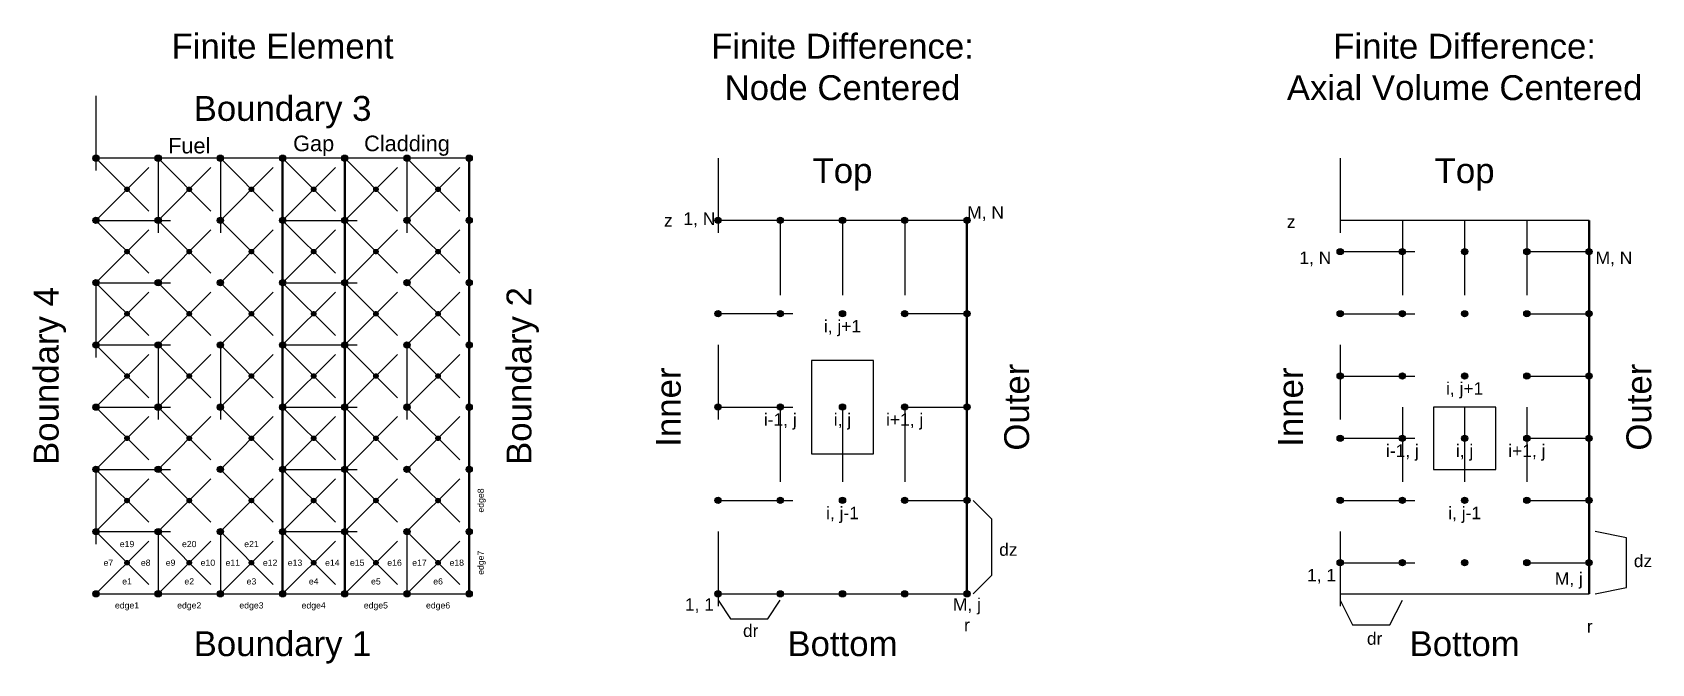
# Model space of a CAD drawing. Header units: centimetres. Extents: x 0 to 260, y -1 to 100.
import ezdxf

# ---------------------------------------------------------------- set-up
doc = ezdxf.new("R2010")
doc.units = ezdxf.units.CM
doc.linetypes.add('ACAD_ISO03W100', pattern=[30, 12, -18])
doc.linetypes.add('ACAD_ISO06W100', pattern=[36, 24, -2.95, 0.1, -2.9, 0.1, -2.9, 0.1, -2.95])
doc.layers.get('0').update_dxf_attribs({"lineweight": 25, "true_color": 0x000000})
for name, color, linetype, lineweight, true_color in [('FuelGapBoundary', 92, 'Continuous', 25, 0x00ac00), ('GapCladBoundary', 200, 'Continuous', 25, 0xc90cea), ('InterstitialGrid', 5, 'ACAD_ISO06W100', 25, 0x0000ff), ('Labels', 7, 'Continuous', 25, 0x000000), ('Mesh', 252, 'ACAD_ISO03W100', 25, 0xa0a0a4), ('PrimaryGrid', 1, 'Continuous', 25, 0xff0000)]:
    doc.layers.add(name, color=color, linetype=linetype, lineweight=lineweight, true_color=true_color)
doc.styles.add('textstyle0', font='')
doc.styles.add('textstyle1', font='')
doc.styles.add('textstyle10', font='')
doc.styles.add('textstyle11', font='')
doc.styles.add('textstyle12', font='')
doc.styles.add('textstyle13', font='')
doc.styles.add('textstyle14', font='')
doc.styles.add('textstyle15', font='')
doc.styles.add('textstyle16', font='')
doc.styles.add('textstyle17', font='')
doc.styles.add('textstyle18', font='')
doc.styles.add('textstyle19', font='')
doc.styles.add('textstyle2', font='')
doc.styles.add('textstyle20', font='')
doc.styles.add('textstyle21', font='')
doc.styles.add('textstyle22', font='')
doc.styles.add('textstyle23', font='')
doc.styles.add('textstyle24', font='')
doc.styles.add('textstyle25', font='')
doc.styles.add('textstyle26', font='')
doc.styles.add('textstyle27', font='')
doc.styles.add('textstyle28', font='')
doc.styles.add('textstyle29', font='')
doc.styles.add('textstyle3', font='')
doc.styles.add('textstyle30', font='')
doc.styles.add('textstyle31', font='')
doc.styles.add('textstyle32', font='')
doc.styles.add('textstyle33', font='')
doc.styles.add('textstyle34', font='')
doc.styles.add('textstyle35', font='')
doc.styles.add('textstyle36', font='')
doc.styles.add('textstyle37', font='')
doc.styles.add('textstyle38', font='')
doc.styles.add('textstyle39', font='')
doc.styles.add('textstyle4', font='')
doc.styles.add('textstyle40', font='')
doc.styles.add('textstyle41', font='')
doc.styles.add('textstyle42', font='')
doc.styles.add('textstyle43', font='')
doc.styles.add('textstyle44', font='')
doc.styles.add('textstyle45', font='')
doc.styles.add('textstyle46', font='')
doc.styles.add('textstyle47', font='')
doc.styles.add('textstyle48', font='')
doc.styles.add('textstyle49', font='')
doc.styles.add('textstyle5', font='')
doc.styles.add('textstyle50', font='')
doc.styles.add('textstyle51', font='')
doc.styles.add('textstyle52', font='')
doc.styles.add('textstyle53', font='')
doc.styles.add('textstyle54', font='')
doc.styles.add('textstyle55', font='')
doc.styles.add('textstyle56', font='')
doc.styles.add('textstyle57', font='')
doc.styles.add('textstyle58', font='')
doc.styles.add('textstyle59', font='')
doc.styles.add('textstyle6', font='')
doc.styles.add('textstyle60', font='')
doc.styles.add('textstyle61', font='')
doc.styles.add('textstyle62', font='')
doc.styles.add('textstyle63', font='')
doc.styles.add('textstyle64', font='')
doc.styles.add('textstyle65', font='')
doc.styles.add('textstyle66', font='')
doc.styles.add('textstyle67', font='')
doc.styles.add('textstyle68', font='')
doc.styles.add('textstyle69', font='')
doc.styles.add('textstyle7', font='')
doc.styles.add('textstyle70', font='')
doc.styles.add('textstyle71', font='')
doc.styles.add('textstyle72', font='')
doc.styles.add('textstyle8', font='')
doc.styles.add('textstyle9', font='')
doc.styles.get('textstyle0').set_extended_font_data('Arial')
doc.styles.get('textstyle1').set_extended_font_data('Arial')
doc.styles.get('textstyle10').set_extended_font_data('Arial')
doc.styles.get('textstyle11').set_extended_font_data('Arial')
doc.styles.get('textstyle12').set_extended_font_data('Arial')
doc.styles.get('textstyle13').set_extended_font_data('Arial')
doc.styles.get('textstyle14').set_extended_font_data('Arial')
doc.styles.get('textstyle15').set_extended_font_data('Arial')
doc.styles.get('textstyle16').set_extended_font_data('Arial')
doc.styles.get('textstyle17').set_extended_font_data('Arial')
doc.styles.get('textstyle18').set_extended_font_data('Arial')
doc.styles.get('textstyle19').set_extended_font_data('Arial')
doc.styles.get('textstyle2').set_extended_font_data('Arial')
doc.styles.get('textstyle20').set_extended_font_data('Arial')
doc.styles.get('textstyle21').set_extended_font_data('Arial')
doc.styles.get('textstyle22').set_extended_font_data('Arial')
doc.styles.get('textstyle23').set_extended_font_data('Arial')
doc.styles.get('textstyle24').set_extended_font_data('Arial')
doc.styles.get('textstyle25').set_extended_font_data('Arial')
doc.styles.get('textstyle26').set_extended_font_data('Arial')
doc.styles.get('textstyle27').set_extended_font_data('Arial')
doc.styles.get('textstyle28').set_extended_font_data('Arial')
doc.styles.get('textstyle29').set_extended_font_data('Arial')
doc.styles.get('textstyle3').set_extended_font_data('Arial')
doc.styles.get('textstyle30').set_extended_font_data('Arial')
doc.styles.get('textstyle31').set_extended_font_data('Arial')
doc.styles.get('textstyle32').set_extended_font_data('Arial')
doc.styles.get('textstyle33').set_extended_font_data('Arial')
doc.styles.get('textstyle34').set_extended_font_data('Arial')
doc.styles.get('textstyle35').set_extended_font_data('Arial')
doc.styles.get('textstyle36').set_extended_font_data('Arial')
doc.styles.get('textstyle37').set_extended_font_data('Arial')
doc.styles.get('textstyle38').set_extended_font_data('Arial')
doc.styles.get('textstyle39').set_extended_font_data('Arial')
doc.styles.get('textstyle4').set_extended_font_data('Arial')
doc.styles.get('textstyle40').set_extended_font_data('Arial')
doc.styles.get('textstyle41').set_extended_font_data('Arial')
doc.styles.get('textstyle42').set_extended_font_data('Arial')
doc.styles.get('textstyle43').set_extended_font_data('Arial')
doc.styles.get('textstyle44').set_extended_font_data('Arial')
doc.styles.get('textstyle45').set_extended_font_data('Arial')
doc.styles.get('textstyle46').set_extended_font_data('Arial')
doc.styles.get('textstyle47').set_extended_font_data('Arial')
doc.styles.get('textstyle48').set_extended_font_data('Arial')
doc.styles.get('textstyle49').set_extended_font_data('Arial')
doc.styles.get('textstyle5').set_extended_font_data('Arial')
doc.styles.get('textstyle50').set_extended_font_data('Arial')
doc.styles.get('textstyle51').set_extended_font_data('Arial')
doc.styles.get('textstyle52').set_extended_font_data('Arial')
doc.styles.get('textstyle53').set_extended_font_data('Arial')
doc.styles.get('textstyle54').set_extended_font_data('Arial')
doc.styles.get('textstyle55').set_extended_font_data('Arial')
doc.styles.get('textstyle56').set_extended_font_data('Arial')
doc.styles.get('textstyle57').set_extended_font_data('Arial')
doc.styles.get('textstyle58').set_extended_font_data('Arial')
doc.styles.get('textstyle59').set_extended_font_data('Arial')
doc.styles.get('textstyle6').set_extended_font_data('Arial')
doc.styles.get('textstyle60').set_extended_font_data('Arial')
doc.styles.get('textstyle61').set_extended_font_data('Arial')
doc.styles.get('textstyle62').set_extended_font_data('Arial')
doc.styles.get('textstyle63').set_extended_font_data('Arial')
doc.styles.get('textstyle64').set_extended_font_data('Arial')
doc.styles.get('textstyle65').set_extended_font_data('Arial')
doc.styles.get('textstyle66').set_extended_font_data('Arial')
doc.styles.get('textstyle67').set_extended_font_data('Arial')
doc.styles.get('textstyle68').set_extended_font_data('Arial')
doc.styles.get('textstyle69').set_extended_font_data('Arial')
doc.styles.get('textstyle7').set_extended_font_data('Arial')
doc.styles.get('textstyle70').set_extended_font_data('Arial')
doc.styles.get('textstyle71').set_extended_font_data('Arial')
doc.styles.get('textstyle72').set_extended_font_data('Arial')
doc.styles.get('textstyle8').set_extended_font_data('Arial')
doc.styles.get('textstyle9').set_extended_font_data('Arial')

msp = doc.modelspace()

# ---------------------------------------------------------------- hatches: boundary and pattern name
at = {"layer": 'InterstitialGrid', "true_color": 0x0000ff}
h = msp.add_hatch(color=5, dxfattribs=at)
edge = h.paths.add_edge_path()
edge.add_arc((15, 75), 0.35, 0, 360)
h = msp.add_hatch(color=5, dxfattribs=at)
edge = h.paths.add_edge_path()
edge.add_arc((25, 75), 0.35, 0, 360)
h = msp.add_hatch(color=5, dxfattribs=at)
edge = h.paths.add_edge_path()
edge.add_arc((35, 75), 0.35, 0, 360)
h = msp.add_hatch(color=5, dxfattribs=at)
edge = h.paths.add_edge_path()
edge.add_arc((45, 75), 0.35, 0, 360)
h = msp.add_hatch(color=5, dxfattribs=at)
edge = h.paths.add_edge_path()
edge.add_arc((55, 75), 0.35, 0, 360)
h = msp.add_hatch(color=5, dxfattribs=at)
edge = h.paths.add_edge_path()
edge.add_arc((65, 75), 0.35, 0, 360)
h = msp.add_hatch(color=5, dxfattribs=at)
edge = h.paths.add_edge_path()
edge.add_arc((15, 65), 0.35, 0, 360)
h = msp.add_hatch(color=5, dxfattribs=at)
edge = h.paths.add_edge_path()
edge.add_arc((25, 65), 0.35, 0, 360)
h = msp.add_hatch(color=5, dxfattribs=at)
edge = h.paths.add_edge_path()
edge.add_arc((35, 65), 0.35, 0, 360)
h = msp.add_hatch(color=5, dxfattribs=at)
edge = h.paths.add_edge_path()
edge.add_arc((45, 65), 0.35, 0, 360)
h = msp.add_hatch(color=5, dxfattribs=at)
edge = h.paths.add_edge_path()
edge.add_arc((55, 65), 0.35, 0, 360)
h = msp.add_hatch(color=5, dxfattribs=at)
edge = h.paths.add_edge_path()
edge.add_arc((65, 65), 0.35, 0, 360)
h = msp.add_hatch(color=5, dxfattribs=at)
edge = h.paths.add_edge_path()
edge.add_arc((15, 55), 0.35, 0, 360)
h = msp.add_hatch(color=5, dxfattribs=at)
edge = h.paths.add_edge_path()
edge.add_arc((25, 55), 0.35, 0, 360)
h = msp.add_hatch(color=5, dxfattribs=at)
edge = h.paths.add_edge_path()
edge.add_arc((35, 55), 0.35, 0, 360)
h = msp.add_hatch(color=5, dxfattribs=at)
edge = h.paths.add_edge_path()
edge.add_arc((45, 55), 0.35, 0, 360)
h = msp.add_hatch(color=5, dxfattribs=at)
edge = h.paths.add_edge_path()
edge.add_arc((55, 55), 0.35, 0, 360)
h = msp.add_hatch(color=5, dxfattribs=at)
edge = h.paths.add_edge_path()
edge.add_arc((65, 55), 0.35, 0, 360)
h = msp.add_hatch(color=5, dxfattribs=at)
edge = h.paths.add_edge_path()
edge.add_arc((15, 45), 0.35, 0, 360)
h = msp.add_hatch(color=5, dxfattribs=at)
edge = h.paths.add_edge_path()
edge.add_arc((25, 45), 0.35, 0, 360)
h = msp.add_hatch(color=5, dxfattribs=at)
edge = h.paths.add_edge_path()
edge.add_arc((35, 45), 0.35, 0, 360)
h = msp.add_hatch(color=5, dxfattribs=at)
edge = h.paths.add_edge_path()
edge.add_arc((45, 45), 0.35, 0, 360)
h = msp.add_hatch(color=5, dxfattribs=at)
edge = h.paths.add_edge_path()
edge.add_arc((55, 45), 0.35, 0, 360)
h = msp.add_hatch(color=5, dxfattribs=at)
edge = h.paths.add_edge_path()
edge.add_arc((65, 45), 0.35, 0, 360)
h = msp.add_hatch(color=5, dxfattribs=at)
edge = h.paths.add_edge_path()
edge.add_arc((15, 35), 0.35, 0, 360)
h = msp.add_hatch(color=5, dxfattribs=at)
edge = h.paths.add_edge_path()
edge.add_arc((25, 35), 0.35, 0, 360)
h = msp.add_hatch(color=5, dxfattribs=at)
edge = h.paths.add_edge_path()
edge.add_arc((35, 35), 0.35, 0, 360)
h = msp.add_hatch(color=5, dxfattribs=at)
edge = h.paths.add_edge_path()
edge.add_arc((45, 35), 0.35, 0, 360)
h = msp.add_hatch(color=5, dxfattribs=at)
edge = h.paths.add_edge_path()
edge.add_arc((55, 35), 0.35, 0, 360)
h = msp.add_hatch(color=5, dxfattribs=at)
edge = h.paths.add_edge_path()
edge.add_arc((65, 35), 0.35, 0, 360)
h = msp.add_hatch(color=5, dxfattribs=at)
edge = h.paths.add_edge_path()
edge.add_arc((15, 25), 0.35, 0, 360)
h = msp.add_hatch(color=5, dxfattribs=at)
edge = h.paths.add_edge_path()
edge.add_arc((25, 25), 0.35, 0, 360)
h = msp.add_hatch(color=5, dxfattribs=at)
edge = h.paths.add_edge_path()
edge.add_arc((35, 25), 0.35, 0, 360)
h = msp.add_hatch(color=5, dxfattribs=at)
edge = h.paths.add_edge_path()
edge.add_arc((45, 25), 0.35, 0, 360)
h = msp.add_hatch(color=5, dxfattribs=at)
edge = h.paths.add_edge_path()
edge.add_arc((55, 25), 0.35, 0, 360)
h = msp.add_hatch(color=5, dxfattribs=at)
edge = h.paths.add_edge_path()
edge.add_arc((65, 25), 0.35, 0, 360)
h = msp.add_hatch(color=5, dxfattribs=at)
edge = h.paths.add_edge_path()
edge.add_arc((15, 15), 0.35, 0, 360)
h = msp.add_hatch(color=5, dxfattribs=at)
edge = h.paths.add_edge_path()
edge.add_arc((25, 15), 0.35, 0, 360)
h = msp.add_hatch(color=5, dxfattribs=at)
edge = h.paths.add_edge_path()
edge.add_arc((35, 15), 0.35, 0, 360)
h = msp.add_hatch(color=5, dxfattribs=at)
edge = h.paths.add_edge_path()
edge.add_arc((45, 15), 0.35, 0, 360)
h = msp.add_hatch(color=5, dxfattribs=at)
edge = h.paths.add_edge_path()
edge.add_arc((55, 15), 0.35, 0, 360)
h = msp.add_hatch(color=5, dxfattribs=at)
edge = h.paths.add_edge_path()
edge.add_arc((65, 15), 0.35, 0, 360)
at = {"layer": 'PrimaryGrid'}
h = msp.add_hatch(color=256, dxfattribs=at)
edge = h.paths.add_edge_path()
edge.add_arc((10, 80), 0.5, 0, 360)
h = msp.add_hatch(color=256, dxfattribs=at)
edge = h.paths.add_edge_path()
edge.add_arc((20, 80), 0.5, 0, 360)
h = msp.add_hatch(color=256, dxfattribs=at)
edge = h.paths.add_edge_path()
edge.add_arc((30, 80), 0.5, 0, 360)
h = msp.add_hatch(color=256, dxfattribs=at)
edge = h.paths.add_edge_path()
edge.add_arc((40, 80), 0.5, 0, 360)
h = msp.add_hatch(color=256, dxfattribs=at)
edge = h.paths.add_edge_path()
edge.add_arc((50, 80), 0.5, 0, 360)
h = msp.add_hatch(color=256, dxfattribs=at)
edge = h.paths.add_edge_path()
edge.add_arc((60, 80), 0.5, 0, 360)
h = msp.add_hatch(color=256, dxfattribs=at)
edge = h.paths.add_edge_path()
edge.add_arc((70, 80), 0.5, 0, 360)
h = msp.add_hatch(color=256, dxfattribs=at)
edge = h.paths.add_edge_path()
edge.add_arc((10, 70), 0.5, 0, 360)
h = msp.add_hatch(color=256, dxfattribs=at)
edge = h.paths.add_edge_path()
edge.add_arc((20, 70), 0.5, 0, 360)
h = msp.add_hatch(color=256, dxfattribs=at)
edge = h.paths.add_edge_path()
edge.add_arc((30, 70), 0.5, 0, 360)
h = msp.add_hatch(color=256, dxfattribs=at)
edge = h.paths.add_edge_path()
edge.add_arc((40, 70), 0.5, 0, 360)
h = msp.add_hatch(color=256, dxfattribs=at)
edge = h.paths.add_edge_path()
edge.add_arc((50, 70), 0.5, 0, 360)
h = msp.add_hatch(color=256, dxfattribs=at)
edge = h.paths.add_edge_path()
edge.add_arc((60, 70), 0.5, 0, 360)
h = msp.add_hatch(color=256, dxfattribs=at)
edge = h.paths.add_edge_path()
edge.add_arc((70, 70), 0.5, 0, 360)
h = msp.add_hatch(color=256, dxfattribs=at)
edge = h.paths.add_edge_path()
edge.add_arc((110, 70), 0.5, 0, 360)
h = msp.add_hatch(color=256, dxfattribs=at)
edge = h.paths.add_edge_path()
edge.add_arc((120, 70), 0.5, 0, 360)
h = msp.add_hatch(color=256, dxfattribs=at)
edge = h.paths.add_edge_path()
edge.add_arc((130, 70), 0.5, 0, 360)
h = msp.add_hatch(color=256, dxfattribs=at)
edge = h.paths.add_edge_path()
edge.add_arc((140, 70), 0.5, 0, 360)
h = msp.add_hatch(color=256, dxfattribs=at)
edge = h.paths.add_edge_path()
edge.add_arc((150, 70), 0.5, 0, 360)
h = msp.add_hatch(color=256, dxfattribs=at)
edge = h.paths.add_edge_path()
edge.add_arc((210, 65), 0.5, 0, 360)
h = msp.add_hatch(color=256, dxfattribs=at)
edge = h.paths.add_edge_path()
edge.add_arc((220, 65), 0.5, 0, 360)
h = msp.add_hatch(color=256, dxfattribs=at)
edge = h.paths.add_edge_path()
edge.add_arc((230, 65), 0.5, 0, 360)
h = msp.add_hatch(color=256, dxfattribs=at)
edge = h.paths.add_edge_path()
edge.add_arc((240, 65), 0.5, 0, 360)
h = msp.add_hatch(color=256, dxfattribs=at)
edge = h.paths.add_edge_path()
edge.add_arc((250, 65), 0.5, 0, 360)
h = msp.add_hatch(color=256, dxfattribs=at)
edge = h.paths.add_edge_path()
edge.add_arc((10, 60), 0.5, 0, 360)
h = msp.add_hatch(color=256, dxfattribs=at)
edge = h.paths.add_edge_path()
edge.add_arc((20, 60), 0.5, 0, 360)
h = msp.add_hatch(color=256, dxfattribs=at)
edge = h.paths.add_edge_path()
edge.add_arc((30, 60), 0.5, 0, 360)
h = msp.add_hatch(color=256, dxfattribs=at)
edge = h.paths.add_edge_path()
edge.add_arc((40, 60), 0.5, 0, 360)
h = msp.add_hatch(color=256, dxfattribs=at)
edge = h.paths.add_edge_path()
edge.add_arc((50, 60), 0.5, 0, 360)
h = msp.add_hatch(color=256, dxfattribs=at)
edge = h.paths.add_edge_path()
edge.add_arc((60, 60), 0.5, 0, 360)
h = msp.add_hatch(color=256, dxfattribs=at)
edge = h.paths.add_edge_path()
edge.add_arc((70, 60), 0.5, 0, 360)
h = msp.add_hatch(color=256, dxfattribs=at)
edge = h.paths.add_edge_path()
edge.add_arc((110, 55.02), 0.5, 0, 360)
h = msp.add_hatch(color=256, dxfattribs=at)
edge = h.paths.add_edge_path()
edge.add_arc((120, 55.02), 0.5, 0, 360)
h = msp.add_hatch(color=256, dxfattribs=at)
edge = h.paths.add_edge_path()
edge.add_arc((130, 55.02), 0.5, 0, 360)
h = msp.add_hatch(color=256, dxfattribs=at)
edge = h.paths.add_edge_path()
edge.add_arc((140, 55.02), 0.5, 0, 360)
h = msp.add_hatch(color=256, dxfattribs=at)
edge = h.paths.add_edge_path()
edge.add_arc((150, 55.02), 0.5, 0, 360)
h = msp.add_hatch(color=256, dxfattribs=at)
edge = h.paths.add_edge_path()
edge.add_arc((210, 55), 0.5, 0, 360)
h = msp.add_hatch(color=256, dxfattribs=at)
edge = h.paths.add_edge_path()
edge.add_arc((220, 55), 0.5, 0, 360)
h = msp.add_hatch(color=256, dxfattribs=at)
edge = h.paths.add_edge_path()
edge.add_arc((230, 55), 0.5, 0, 360)
h = msp.add_hatch(color=256, dxfattribs=at)
edge = h.paths.add_edge_path()
edge.add_arc((240, 55), 0.5, 0, 360)
h = msp.add_hatch(color=256, dxfattribs=at)
edge = h.paths.add_edge_path()
edge.add_arc((250, 55), 0.5, 0, 360)
h = msp.add_hatch(color=256, dxfattribs=at)
edge = h.paths.add_edge_path()
edge.add_arc((10, 50), 0.5, 0, 360)
h = msp.add_hatch(color=256, dxfattribs=at)
edge = h.paths.add_edge_path()
edge.add_arc((20, 50), 0.5, 0, 360)
h = msp.add_hatch(color=256, dxfattribs=at)
edge = h.paths.add_edge_path()
edge.add_arc((30, 50), 0.5, 0, 360)
h = msp.add_hatch(color=256, dxfattribs=at)
edge = h.paths.add_edge_path()
edge.add_arc((40, 50), 0.5, 0, 360)
h = msp.add_hatch(color=256, dxfattribs=at)
edge = h.paths.add_edge_path()
edge.add_arc((50, 50), 0.5, 0, 360)
h = msp.add_hatch(color=256, dxfattribs=at)
edge = h.paths.add_edge_path()
edge.add_arc((60, 50), 0.5, 0, 360)
h = msp.add_hatch(color=256, dxfattribs=at)
edge = h.paths.add_edge_path()
edge.add_arc((70, 50), 0.5, 0, 360)
h = msp.add_hatch(color=256, dxfattribs=at)
edge = h.paths.add_edge_path()
edge.add_arc((210, 45), 0.5, 0, 360)
h = msp.add_hatch(color=256, dxfattribs=at)
edge = h.paths.add_edge_path()
edge.add_arc((220, 45), 0.5, 0, 360)
h = msp.add_hatch(color=256, dxfattribs=at)
edge = h.paths.add_edge_path()
edge.add_arc((230, 45), 0.5, 0, 360)
h = msp.add_hatch(color=256, dxfattribs=at)
edge = h.paths.add_edge_path()
edge.add_arc((240, 45), 0.5, 0, 360)
h = msp.add_hatch(color=256, dxfattribs=at)
edge = h.paths.add_edge_path()
edge.add_arc((250, 45), 0.5, 0, 360)
h = msp.add_hatch(color=256, dxfattribs=at)
edge = h.paths.add_edge_path()
edge.add_arc((10, 40), 0.5, 0, 360)
h = msp.add_hatch(color=256, dxfattribs=at)
edge = h.paths.add_edge_path()
edge.add_arc((20, 40), 0.5, 0, 360)
h = msp.add_hatch(color=256, dxfattribs=at)
edge = h.paths.add_edge_path()
edge.add_arc((30, 40), 0.5, 0, 360)
h = msp.add_hatch(color=256, dxfattribs=at)
edge = h.paths.add_edge_path()
edge.add_arc((40, 40), 0.5, 0, 360)
h = msp.add_hatch(color=256, dxfattribs=at)
edge = h.paths.add_edge_path()
edge.add_arc((50, 40), 0.5, 0, 360)
h = msp.add_hatch(color=256, dxfattribs=at)
edge = h.paths.add_edge_path()
edge.add_arc((60, 40), 0.5, 0, 360)
h = msp.add_hatch(color=256, dxfattribs=at)
edge = h.paths.add_edge_path()
edge.add_arc((70, 40), 0.5, 0, 360)
h = msp.add_hatch(color=256, dxfattribs=at)
edge = h.paths.add_edge_path()
edge.add_arc((110, 40.02), 0.5, 0, 360)
h = msp.add_hatch(color=256, dxfattribs=at)
edge = h.paths.add_edge_path()
edge.add_arc((120, 40.02), 0.5, 0, 360)
h = msp.add_hatch(color=256, dxfattribs=at)
edge = h.paths.add_edge_path()
edge.add_arc((130, 40.02), 0.5, 0, 360)
h = msp.add_hatch(color=256, dxfattribs=at)
edge = h.paths.add_edge_path()
edge.add_arc((140, 40.02), 0.5, 0, 360)
h = msp.add_hatch(color=256, dxfattribs=at)
edge = h.paths.add_edge_path()
edge.add_arc((150, 40.02), 0.5, 0, 360)
h = msp.add_hatch(color=256, dxfattribs=at)
edge = h.paths.add_edge_path()
edge.add_arc((210, 35), 0.5, 0, 360)
h = msp.add_hatch(color=256, dxfattribs=at)
edge = h.paths.add_edge_path()
edge.add_arc((220, 35), 0.5, 0, 360)
h = msp.add_hatch(color=256, dxfattribs=at)
edge = h.paths.add_edge_path()
edge.add_arc((230, 35), 0.5, 0, 360)
h = msp.add_hatch(color=256, dxfattribs=at)
edge = h.paths.add_edge_path()
edge.add_arc((240, 35), 0.5, 0, 360)
h = msp.add_hatch(color=256, dxfattribs=at)
edge = h.paths.add_edge_path()
edge.add_arc((250, 35), 0.5, 0, 360)
h = msp.add_hatch(color=256, dxfattribs=at)
edge = h.paths.add_edge_path()
edge.add_arc((10, 30), 0.5, 0, 360)
h = msp.add_hatch(color=256, dxfattribs=at)
edge = h.paths.add_edge_path()
edge.add_arc((20, 30), 0.5, 0, 360)
h = msp.add_hatch(color=256, dxfattribs=at)
edge = h.paths.add_edge_path()
edge.add_arc((30, 30), 0.5, 0, 360)
h = msp.add_hatch(color=256, dxfattribs=at)
edge = h.paths.add_edge_path()
edge.add_arc((40, 30), 0.5, 0, 360)
h = msp.add_hatch(color=256, dxfattribs=at)
edge = h.paths.add_edge_path()
edge.add_arc((50, 30), 0.5, 0, 360)
h = msp.add_hatch(color=256, dxfattribs=at)
edge = h.paths.add_edge_path()
edge.add_arc((60, 30), 0.5, 0, 360)
h = msp.add_hatch(color=256, dxfattribs=at)
edge = h.paths.add_edge_path()
edge.add_arc((70, 30), 0.5, 0, 360)
h = msp.add_hatch(color=256, dxfattribs=at)
edge = h.paths.add_edge_path()
edge.add_arc((110, 25.02), 0.5, 0, 360)
h = msp.add_hatch(color=256, dxfattribs=at)
edge = h.paths.add_edge_path()
edge.add_arc((120, 25.02), 0.5, 0, 360)
h = msp.add_hatch(color=256, dxfattribs=at)
edge = h.paths.add_edge_path()
edge.add_arc((130, 25.02), 0.5, 0, 360)
h = msp.add_hatch(color=256, dxfattribs=at)
edge = h.paths.add_edge_path()
edge.add_arc((140, 25.02), 0.5, 0, 360)
h = msp.add_hatch(color=256, dxfattribs=at)
edge = h.paths.add_edge_path()
edge.add_arc((150, 25.02), 0.5, 0, 360)
h = msp.add_hatch(color=256, dxfattribs=at)
edge = h.paths.add_edge_path()
edge.add_arc((210, 25.02), 0.5, 0, 360)
h = msp.add_hatch(color=256, dxfattribs=at)
edge = h.paths.add_edge_path()
edge.add_arc((220, 25.02), 0.5, 0, 360)
h = msp.add_hatch(color=256, dxfattribs=at)
edge = h.paths.add_edge_path()
edge.add_arc((230, 25.02), 0.5, 0, 360)
h = msp.add_hatch(color=256, dxfattribs=at)
edge = h.paths.add_edge_path()
edge.add_arc((240, 25.02), 0.5, 0, 360)
h = msp.add_hatch(color=256, dxfattribs=at)
edge = h.paths.add_edge_path()
edge.add_arc((250, 25.02), 0.5, 0, 360)
h = msp.add_hatch(color=256, dxfattribs=at)
edge = h.paths.add_edge_path()
edge.add_arc((10, 20), 0.5, 0, 360)
h = msp.add_hatch(color=256, dxfattribs=at)
edge = h.paths.add_edge_path()
edge.add_arc((20, 20), 0.5, 0, 360)
h = msp.add_hatch(color=256, dxfattribs=at)
edge = h.paths.add_edge_path()
edge.add_arc((30, 20), 0.5, 0, 360)
h = msp.add_hatch(color=256, dxfattribs=at)
edge = h.paths.add_edge_path()
edge.add_arc((40, 20), 0.5, 0, 360)
h = msp.add_hatch(color=256, dxfattribs=at)
edge = h.paths.add_edge_path()
edge.add_arc((50, 20), 0.5, 0, 360)
h = msp.add_hatch(color=256, dxfattribs=at)
edge = h.paths.add_edge_path()
edge.add_arc((60, 20), 0.5, 0, 360)
h = msp.add_hatch(color=256, dxfattribs=at)
edge = h.paths.add_edge_path()
edge.add_arc((70, 20), 0.5, 0, 360)
h = msp.add_hatch(color=256, dxfattribs=at)
edge = h.paths.add_edge_path()
edge.add_arc((210, 15), 0.5, 0, 360)
h = msp.add_hatch(color=256, dxfattribs=at)
edge = h.paths.add_edge_path()
edge.add_arc((220, 15), 0.5, 0, 360)
h = msp.add_hatch(color=256, dxfattribs=at)
edge = h.paths.add_edge_path()
edge.add_arc((230, 15), 0.5, 0, 360)
h = msp.add_hatch(color=256, dxfattribs=at)
edge = h.paths.add_edge_path()
edge.add_arc((240, 15), 0.5, 0, 360)
h = msp.add_hatch(color=256, dxfattribs=at)
edge = h.paths.add_edge_path()
edge.add_arc((250, 15), 0.5, 0, 360)
h = msp.add_hatch(color=256, dxfattribs=at)
edge = h.paths.add_edge_path()
edge.add_arc((10, 10), 0.5, 0, 360)
h = msp.add_hatch(color=256, dxfattribs=at)
edge = h.paths.add_edge_path()
edge.add_arc((20, 10), 0.5, 0, 360)
h = msp.add_hatch(color=256, dxfattribs=at)
edge = h.paths.add_edge_path()
edge.add_arc((30, 10), 0.5, 0, 360)
h = msp.add_hatch(color=256, dxfattribs=at)
edge = h.paths.add_edge_path()
edge.add_arc((40, 10), 0.5, 0, 360)
h = msp.add_hatch(color=256, dxfattribs=at)
edge = h.paths.add_edge_path()
edge.add_arc((50, 10), 0.5, 0, 360)
h = msp.add_hatch(color=256, dxfattribs=at)
edge = h.paths.add_edge_path()
edge.add_arc((60, 10), 0.5, 0, 360)
h = msp.add_hatch(color=256, dxfattribs=at)
edge = h.paths.add_edge_path()
edge.add_arc((70, 10), 0.5, 0, 360)
h = msp.add_hatch(color=256, dxfattribs=at)
edge = h.paths.add_edge_path()
edge.add_arc((110, 10), 0.5, 0, 360)
h = msp.add_hatch(color=256, dxfattribs=at)
edge = h.paths.add_edge_path()
edge.add_arc((120, 10), 0.5, 0, 360)
h = msp.add_hatch(color=256, dxfattribs=at)
edge = h.paths.add_edge_path()
edge.add_arc((130, 10), 0.5, 0, 360)
h = msp.add_hatch(color=256, dxfattribs=at)
edge = h.paths.add_edge_path()
edge.add_arc((140, 10), 0.5, 0, 360)
h = msp.add_hatch(color=256, dxfattribs=at)
edge = h.paths.add_edge_path()
edge.add_arc((150, 10), 0.5, 0, 360)

# ---------------------------------------------------------------- linework, layer by layer
at = {"linetype": 'ACAD_ISO03W100', "lineweight": 25}
for p, q in [((10, 90), (10, 0)), ((110, 80), (110, 0)), ((210, 80), (210, 0))]:
    msp.add_line(p, q, dxfattribs=at)
for p, q in [((70, 80), (10, 80)), ((150, 70), (110, 70)), ((250, 70), (210, 70)), ((154, 22), (151, 25)), ((154, 13), (154, 22)), ((256, 19), (251, 20)), ((256, 11), (256, 19)), ((151, 10), (154, 13)), ((251, 10), (256, 11)), ((10, 10), (70, 10)), ((110, 10), (150, 10)), ((110, 9), (112, 6)), ((118, 6), (120, 9)), ((210, 10), (250, 10)), ((210, 9), (212, 5)), ((218, 5), (220, 9)), ((112, 6), (118, 6)), ((212, 5), (218, 5))]:
    msp.add_line(p, q)
at = {"lineweight": 50}
for p, q in [((70, 10), (70, 80)), ((150, 10), (150, 70)), ((250, 10), (250, 70))]:
    msp.add_line(p, q, dxfattribs=at)
at = {"layer": 'FuelGapBoundary', "lineweight": 50}
msp.add_line((40, 10), (40, 80), dxfattribs=at)
at = {"layer": 'GapCladBoundary', "lineweight": 50}
msp.add_line((50, 80), (50, 10), dxfattribs=at)
at = {"layer": 'InterstitialGrid'}
for p, q in [((125, 47.5), (125, 32.5)), ((135, 47.5), (125, 47.5)), ((135, 32.5), (135, 47.5)), ((235, 40), (225, 40)), ((225, 40), (225, 30)), ((235, 30), (235, 40)), ((125, 32.5), (135, 32.5)), ((225, 30), (235, 30))]:
    msp.add_line(p, q, dxfattribs=at)
at = {"layer": 'InterstitialGrid', "color": 5, "true_color": 0x0000ff}
for centre in [(15, 75), (25, 75), (35, 75), (45, 75), (55, 75), (65, 75), (15, 65), (25, 65), (35, 65), (45, 65), (55, 65), (65, 65), (15, 55), (25, 55), (35, 55), (45, 55), (55, 55), (65, 55), (15, 45), (25, 45), (35, 45), (45, 45), (55, 45), (65, 45), (15, 35), (25, 35), (35, 35), (45, 35), (55, 35), (65, 35), (15, 25), (25, 25), (35, 25), (45, 25), (55, 25), (65, 25), (15, 15), (25, 15), (35, 15), (45, 15), (55, 15), (65, 15)]:
    msp.add_circle(centre, 0.35, dxfattribs=at)
at = {"layer": 'Mesh', "color": 252, "true_color": 0xa0a0a4}
for p, q in [((10, 80), (20, 70)), ((10, 70), (20, 80)), ((20, 80), (30, 70)), ((20, 70), (30, 80)), ((30, 80), (40, 70)), ((30, 70), (40, 80)), ((40, 80), (50, 70)), ((40, 70), (50, 80)), ((50, 80), (60, 70)), ((50, 70), (60, 80)), ((60, 80), (70, 70)), ((60, 70), (70, 80)), ((10, 70), (20, 60)), ((10, 60), (20, 70)), ((20, 70), (30, 60)), ((20, 60), (30, 70)), ((30, 70), (40, 60)), ((30, 60), (40, 70)), ((40, 70), (50, 60)), ((40, 60), (50, 70)), ((50, 70), (60, 60)), ((50, 60), (60, 70)), ((60, 70), (70, 60)), ((60, 60), (70, 70)), ((10, 60), (20, 50)), ((10, 50), (20, 60)), ((20, 60), (30, 50)), ((20, 50), (30, 60)), ((30, 60), (40, 50)), ((30, 50), (40, 60)), ((40, 60), (50, 50)), ((40, 50), (50, 60)), ((50, 60), (60, 50)), ((50, 50), (60, 60)), ((60, 60), (70, 50)), ((60, 50), (70, 60)), ((10, 50), (20, 40)), ((10, 40), (20, 50)), ((20, 50), (30, 40)), ((20, 40), (30, 50)), ((30, 50), (40, 40)), ((30, 40), (40, 50)), ((40, 50), (50, 40)), ((40, 40), (50, 50)), ((50, 50), (60, 40)), ((50, 40), (60, 50)), ((60, 50), (70, 40)), ((60, 40), (70, 50)), ((10, 40), (20, 30)), ((10, 30), (20, 40)), ((20, 40), (30, 30)), ((20, 30), (30, 40)), ((30, 40), (40, 30)), ((30, 30), (40, 40)), ((40, 40), (50, 30)), ((40, 30), (50, 40)), ((50, 40), (60, 30)), ((50, 30), (60, 40)), ((60, 40), (70, 30)), ((60, 30), (70, 40)), ((10, 30), (20, 20)), ((10, 20), (20, 30)), ((20, 30), (30, 20)), ((20, 20), (30, 30)), ((30, 30), (40, 20)), ((30, 20), (40, 30)), ((40, 30), (50, 20)), ((40, 20), (50, 30)), ((50, 30), (60, 20)), ((50, 20), (60, 30)), ((60, 30), (70, 20)), ((60, 20), (70, 30)), ((10, 20), (20, 10)), ((10, 10), (20, 20)), ((20, 20), (30, 10)), ((20, 10), (30, 20)), ((30, 20), (40, 10)), ((30, 10), (40, 20)), ((40, 20), (50, 10)), ((40, 10), (50, 20)), ((50, 20), (60, 10)), ((50, 10), (60, 20)), ((60, 20), (70, 10)), ((60, 10), (70, 20))]:
    msp.add_line(p, q, dxfattribs=at)
at = {"layer": 'Mesh'}
for p, q in [((20, 80), (20, 10)), ((30, 80), (30, 10)), ((60, 80), (60, 10)), ((10, 70), (70, 70)), ((120, 70), (120, 10)), ((130, 70), (130, 10)), ((140, 70), (140, 10)), ((220, 70), (220, 10)), ((230, 70), (230, 10)), ((240, 70), (240, 10)), ((210, 65), (250, 65)), ((10, 60), (70, 60)), ((110, 55.02), (150, 55.02)), ((210, 55), (250, 55)), ((10, 50), (70, 50)), ((210, 45), (250, 45)), ((10, 40), (70, 40)), ((110, 40.02), (150, 40.02)), ((210, 35), (250, 35)), ((10, 30), (70, 30)), ((110, 25.02), (150, 25.02)), ((210, 25.02), (250, 25.02)), ((10, 20), (70, 20)), ((210, 15), (250, 15))]:
    msp.add_line(p, q, dxfattribs=at)
at = {"layer": 'PrimaryGrid'}
for centre in [(10, 80), (20, 80), (30, 80), (40, 80), (50, 80), (60, 80), (70, 80), (10, 70), (20, 70), (30, 70), (40, 70), (50, 70), (60, 70), (70, 70), (110, 70), (120, 70), (130, 70), (140, 70), (150, 70), (210, 65), (220, 65), (230, 65), (240, 65), (250, 65), (10, 60), (20, 60), (30, 60), (40, 60), (50, 60), (60, 60), (70, 60), (110, 55.02), (120, 55.02), (130, 55.02), (140, 55.02), (150, 55.02), (210, 55), (220, 55), (230, 55), (240, 55), (250, 55), (10, 50), (20, 50), (30, 50), (40, 50), (50, 50), (60, 50), (70, 50), (210, 45), (220, 45), (230, 45), (240, 45), (250, 45), (10, 40), (20, 40), (30, 40), (40, 40), (50, 40), (60, 40), (70, 40), (110, 40.02), (120, 40.02), (130, 40.02), (140, 40.02), (150, 40.02), (210, 35), (220, 35), (230, 35), (240, 35), (250, 35), (10, 30), (20, 30), (30, 30), (40, 30), (50, 30), (60, 30), (70, 30), (110, 25.02), (120, 25.02), (130, 25.02), (140, 25.02), (150, 25.02), (210, 25.02), (220, 25.02), (230, 25.02), (240, 25.02), (250, 25.02), (10, 20), (20, 20), (30, 20), (40, 20), (50, 20), (60, 20), (70, 20), (210, 15), (220, 15), (230, 15), (240, 15), (250, 15), (10, 10), (20, 10), (30, 10), (40, 10), (50, 10), (60, 10), (70, 10), (110, 10), (120, 10), (130, 10), (140, 10), (150, 10)]:
    msp.add_circle(centre, 0.5, dxfattribs=at)

# ---------------------------------------------------------------- texts
for s, insert, char_height, attachment_point, style in [('Finite Element', (40, 100), 4, 2, 'textstyle44'), ('Finite Difference:\\PNode Centered', (130, 100), 4, 2, 'textstyle46'), ('Finite Difference: \\PAxial Volume Centered', (230, 100), 4, 2, 'textstyle45'), ('Fuel', (25, 82), 2.5, 5, 'textstyle43')]:
    msp.add_mtext(s, dxfattribs=dict(insert=insert, char_height=char_height, attachment_point=attachment_point, style=style))
at = {"color": 94, "true_color": 0x008000, "insert": (45, 82), "char_height": 2.5, "attachment_point": 5, "style": 'textstyle42'}
msp.add_mtext('Gap', dxfattribs=at)
at = {"color": 6, "true_color": 0xff00ff, "insert": (60, 82), "char_height": 2.5, "attachment_point": 5, "style": 'textstyle41'}
msp.add_mtext('Cladding', dxfattribs=at)
at = {"layer": 'InterstitialGrid', "char_height": 2, "attachment_point": 2}
for s, insert, style in [('z', (102, 71), 'textstyle70'), ('z', (202.12, 70.78), 'textstyle69'), ('dz', (156.66, 18.11), 'textstyle68'), ('dz', (258.67, 16.3), 'textstyle67'), ('r', (150, 6), 'textstyle72'), ('r', (250.12, 5.78), 'textstyle71'), ('dr', (115.25, 5.08), 'textstyle66'), ('dr', (215.54, 3.82), 'textstyle65')]:
    msp.add_mtext(s, dxfattribs=dict(at, insert=insert, style=style))
at = {"layer": 'Labels', "char_height": 4, "attachment_point": 2}
for s, insert, style in [('Boundary 3', (40, 90), 'textstyle4'), ('Top', (130, 80), 'textstyle5'), ('Top', (230, 80), 'textstyle3'), ('Boundary 1', (40, 4), 'textstyle10'), ('Bottom', (130, 4), 'textstyle11'), ('Bottom', (230, 4), 'textstyle9')]:
    msp.add_mtext(s, dxfattribs=dict(at, insert=insert, style=style))
at = {"layer": 'Labels', "char_height": 4, "attachment_point": 2, "rotation": 90}
for s, insert, style in [('Boundary 4', (0, 45), 'textstyle1'), ('Boundary 2', (76, 45), 'textstyle7'), ('Outer', (156, 40), 'textstyle8'), ('Outer', (256, 40), 'textstyle6'), ('Inner', (100, 40), 'textstyle2'), ('Inner', (200, 40), 'textstyle0')]:
    msp.add_mtext(s, dxfattribs=dict(at, insert=insert, style=style))
at = {"layer": 'Mesh'}
for s, insert, char_height, attachment_point, style in [('1, N', (107, 71.29), 2, 2, 'textstyle58'), ('M, N', (153, 72.29), 2, 2, 'textstyle56'), ('1, N', (206, 65), 2, 2, 'textstyle51'), ('M, N', (254, 65), 2, 2, 'textstyle47'), ('i, j+1', (130, 54), 2, 2, 'textstyle60'), ('i, j+1', (230, 44), 2, 2, 'textstyle48'), ('i-1, j', (120, 39), 2, 2, 'textstyle62'), ('i, j', (130, 39), 2, 2, 'textstyle64'), ('i+1, j', (140, 39), 2, 2, 'textstyle63'), ('i-1, j', (220, 34), 2, 2, 'textstyle52'), ('i, j', (230, 34), 2, 2, 'textstyle55'), ('i+1, j', (240, 34), 2, 2, 'textstyle54'), ('i, j-1', (130, 24), 2, 2, 'textstyle61'), ('i, j-1', (230, 24), 2, 2, 'textstyle50'), ('e19', (15, 18), 1, 5, 'textstyle38'), ('e20', (25, 18), 1, 5, 'textstyle39'), ('e21', (35, 18), 1, 5, 'textstyle40'), ('e7', (12, 15), 1, 5, 'textstyle26'), ('e8', (18, 15), 1, 5, 'textstyle27'), ('e9', (22, 15), 1, 5, 'textstyle28'), ('e10', (28, 15), 1, 5, 'textstyle29'), ('e11', (32, 15), 1, 5, 'textstyle30'), ('e12', (38, 15), 1, 5, 'textstyle31'), ('e13', (42, 15), 1, 5, 'textstyle32'), ('e14', (48, 15), 1, 5, 'textstyle33'), ('e15', (52, 15), 1, 5, 'textstyle34'), ('e16', (58, 15), 1, 5, 'textstyle35'), ('e17', (62, 15), 1, 5, 'textstyle36'), ('e18', (68, 15), 1, 5, 'textstyle37'), ('1, 1', (207, 14), 2, 2, 'textstyle49'), ('M, j', (246.75, 13.45), 2, 2, 'textstyle53'), ('e1', (15, 12), 1, 5, 'textstyle20'), ('e2', (25, 12), 1, 5, 'textstyle21'), ('e3', (35, 12), 1, 5, 'textstyle22'), ('e4', (45, 12), 1, 5, 'textstyle23'), ('e5', (55, 12), 1, 5, 'textstyle24'), ('e6', (65, 12), 1, 5, 'textstyle25'), ('edge1', (15, 8), 1, 5, 'textstyle19'), ('edge2', (25, 8), 1, 5, 'textstyle18'), ('edge3', (35, 8), 1, 5, 'textstyle17'), ('edge4', (45, 8), 1, 5, 'textstyle16'), ('edge5', (55, 8), 1, 5, 'textstyle15'), ('edge6', (65, 8), 1, 5, 'textstyle14'), ('1, 1', (107, 9.29), 2, 2, 'textstyle57'), ('M, j', (150, 9.29), 2, 2, 'textstyle59')]:
    msp.add_mtext(s, dxfattribs=dict(at, insert=insert, char_height=char_height, attachment_point=attachment_point, style=style))
at = {"layer": 'Mesh', "char_height": 1, "attachment_point": 5, "rotation": 90}
for s, insert, style in [('edge8', (72, 25), 'textstyle12'), ('edge7', (72, 15), 'textstyle13')]:
    msp.add_mtext(s, dxfattribs=dict(at, insert=insert, style=style))

doc.saveas('drawing.dxf')
